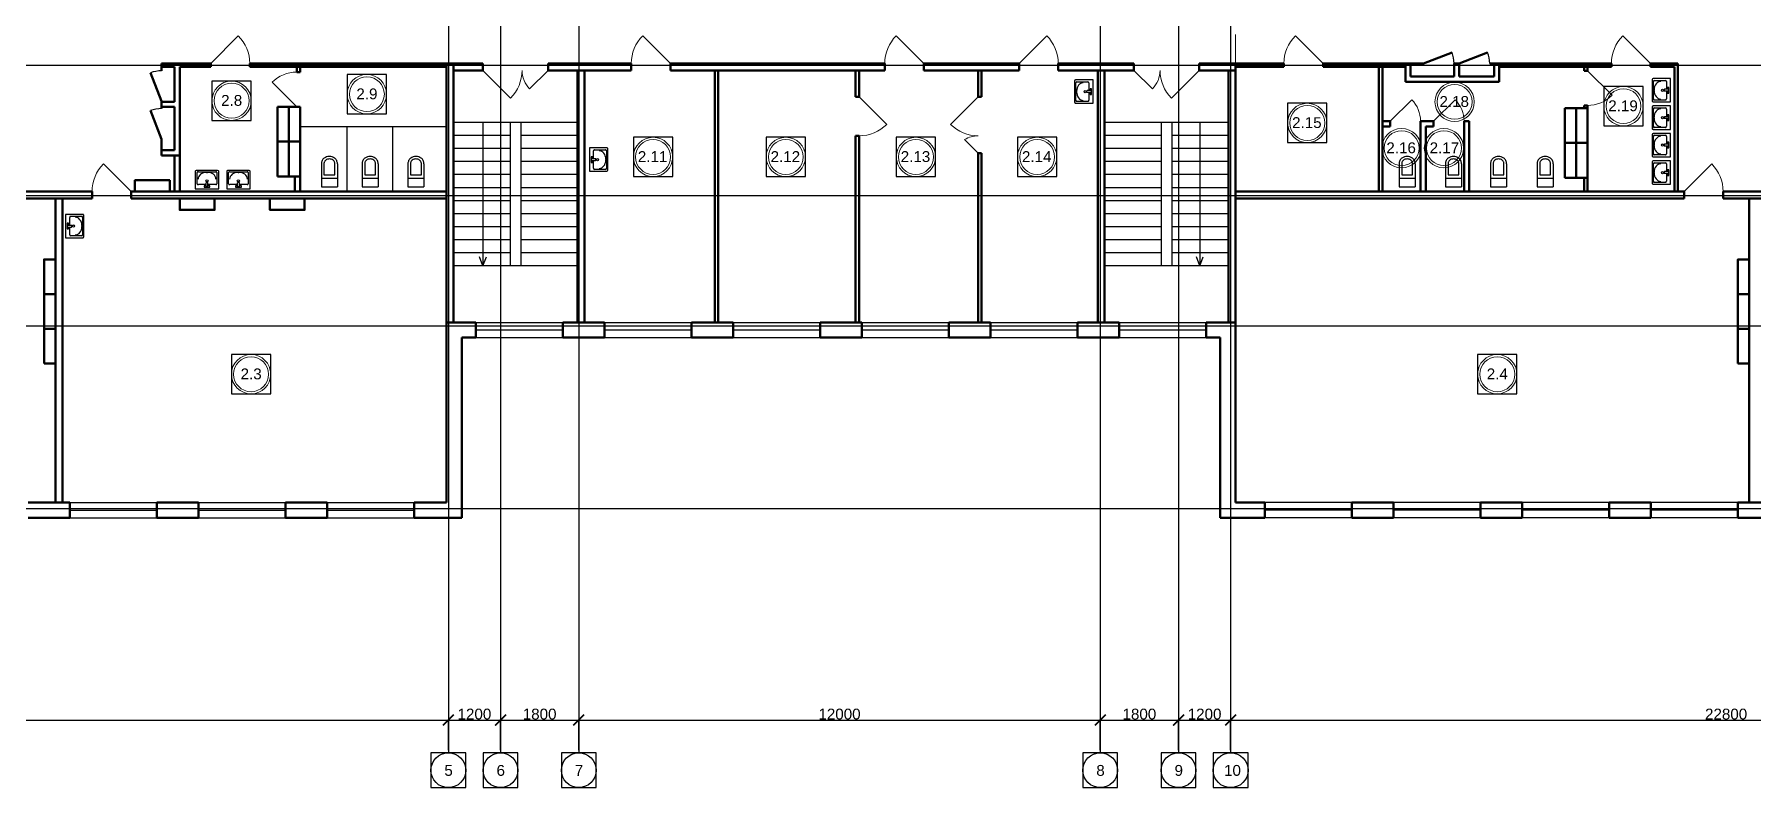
# Model space of a CAD drawing. Header units: metres. Extents: x 0 to 126, y 0 to 58.
# Drawn here: x 36.09 to 75.63, y 9.16 to 26.5 of the extents above; entities that cross this region are included whole.
import ezdxf
from ezdxf.enums import TextEntityAlignment as Align

# ---------------------------------------------------------------- set-up
doc = ezdxf.new("R2010")
doc.units = ezdxf.units.M
doc.linetypes.add('ACAD_ISO04W100', pattern=[30, 24, -3, 0, -3])
for name, color, linetype in [('SANTEH', 7, 'Continuous'), ('YOLO_TABLE', 1, 'Continuous'), ('Окна', 127, 'Continuous'), ('Оси', 30, 'Continuous'), ('Осн надпись', 7, 'Continuous'), ('размеры оси', 163, 'Continuous'), ('Сантехника', 7, 'Continuous')]:
    doc.layers.add(name, color=color, linetype=linetype)
doc.layers.add('Двери', color=250, linetype='Continuous', lineweight=5)
doc.layers.add('Стены', color=7, linetype='Continuous', lineweight=50)
doc.styles.get("Standard").update_dxf_attribs({"font": 'arial.ttf'})
doc.styles.add('Style-Arial', font='arial.ttf')
doc.dimstyles.new('100', dxfattribs={"dimtxt": 0.25, "dimasz": 0.25, "dimexe": 0.0125, "dimexo": 0.0625, "dimgap": 0.0065, "dimtad": 1, "dimlfac": 1000, "dimtxsty": 'Standard', "dimblk": 'ARCHTICK', "dimcen": 0.25, "dimadec": 0, "dimazin": 0, "dimtfac": 1, "dimtmove": 0, "dimatfit": 3, "dimldrblk": 'ARCHTICK', "dimfxl": 1, "dimarcsym": 0})

# ---------------------------------------------------------------- blocks, each defined once
blk = doc.blocks.new('Rac7')
at = {"color": 0}
for p, q in [((-39501, -24232), (-39501, -23830)), ((-39474, -23808), (-38988, -23808)), ((-39457, -23859), (-39457, -24115)), ((-39032, -23838), (-39430, -23838)), ((-39253, -24186), (-39253, -24094)), ((-39221, -23855), (-39241, -23855)), ((-39209, -24186), (-39209, -24094)), ((-39005, -24115), (-39005, -23859)), ((-39005, -23859), (-39005, -23859)), ((-38961, -23830), (-38961, -24232)), ((-38961, -24232), (-39501, -24232)), ((-39430, -24136), (-39253, -24136)), ((-39297, -24164), (-39253, -24164)), ((-39297, -24194), (-39297, -24164)), ((-39165, -24194), (-39297, -24194)), ((-39253, -24186), (-39209, -24186)), ((-39209, -24136), (-39032, -24136)), ((-39209, -24164), (-39165, -24164)), ((-39165, -24164), (-39165, -24194))]:
    blk.add_line(p, q, dxfattribs=at)
at = {"color": 0, "extrusion": (0, 0, -1)}
for centre, major_axis, start_param, end_param in [((-39474, -23830), (-27, 0), 0, 1.570796), ((-39430, -23859), (-27, 0), 0, 1.570796), ((-39430, -24115), (-27, 0), -1.570796, 0), ((-39241, -24007), (-194, 0), 0, 1.570796), ((-39231, -24104), (-25.3, 0), 0.552816, 2.588777), ((-39221, -24007), (-194, 0), 1.570796, 3.141593), ((-39032, -23859), (-27, 0), 1.570796, 3.141593), ((-39032, -24115), (-27, 0), -3.141593, -1.570796), ((-38988, -23830), (-27, 0), 1.570796, 3.141593)]:
    blk.add_ellipse(centre, major_axis=major_axis, ratio=0.785714, start_param=start_param, end_param=end_param, dxfattribs=at)
blk.add_ellipse((-39231, -24048), major_axis=(-27.9, 0), ratio=0.785714, dxfattribs=at)
blk = doc.blocks.new('WC With Cistern_103')
at = {"layer": 'SANTEH', "linetype": 'Continuous'}
for p, q in [((0, 170), (0, 700)), ((370, 700), (0, 700)), ((370, 500), (0, 500)), ((60, 425), (60, 170)), ((310, 425), (60, 425)), ((310, 170), (310, 425)), ((370, 170), (370, 700))]:
    blk.add_line(p, q, dxfattribs=at)
for points in [[(0, 170), (1, 151), (4, 133), (10, 115), (17, 97), (27, 81), (38, 66), (51, 52), (65, 40)], [(60, 170), (61, 158), (63, 146), (66, 135), (71, 124), (77, 114), (84, 104), (92, 96), (101, 88)], [(65, 40), (92, 23), (122, 10), (153, 3), (185, 0), (217, 3), (248, 10), (278, 23), (305, 40)], [(101, 88), (120, 76), (141, 67), (163, 62), (185, 60), (207, 62), (229, 67), (250, 76), (269, 88)], [(269, 88), (278, 96), (286, 104), (293, 114), (299, 124), (304, 135), (307, 146), (309, 158), (310, 170)], [(305, 40), (319, 52), (332, 66), (343, 81), (353, 97), (360, 115), (366, 133), (369, 151), (370, 170)]]:
    blk.add_lwpolyline(points, dxfattribs=at)
blk = doc.blocks.new('_ArchTick')
at = {"color": 0, "linetype": 'ByBlock', "const_width": 0.15}
blk.add_lwpolyline([(-0.5, -0.5), (0.5, 0.5)], dxfattribs=at)
blk = doc.blocks.new('*D29')
at = {"layer": 'Defpoints', "color": 0, "transparency": 16777216}
for p in [(45.617, 10.715), (22.817, 9.958), (45.617, 9.958)]:
    blk.add_point(p, dxfattribs=at)
at = {"layer": 'размеры оси', "color": 0, "lineweight": -2, "transparency": 16777216}
for p, q in [((22.817, 10.021), (22.817, 10.728)), ((22.817, 10.715), (45.617, 10.715)), ((45.617, 10.021), (45.617, 10.728))]:
    blk.add_line(p, q, dxfattribs=at)
at = {"layer": 'размеры оси', "color": 0, "lineweight": -2, "transparency": 16777216, "xscale": 0.25, "yscale": 0.25, "zscale": 0.25, "rotation": 180}
blk.add_blockref('_ArchTick', (22.817, 10.715), dxfattribs=at)
at = {"layer": 'размеры оси', "color": 0, "lineweight": -2, "transparency": 16777216, "xscale": 0.25, "yscale": 0.25, "zscale": 0.25}
blk.add_blockref('_ArchTick', (45.617, 10.715), dxfattribs=at)
at = {"layer": 'размеры оси', "color": 0, "transparency": 16777216, "insert": (34.217, 10.85), "char_height": 0.25, "attachment_point": 5}
blk.add_mtext('22800', dxfattribs=at)
blk = doc.blocks.new('*D30')
at = {"layer": 'Defpoints', "color": 0, "transparency": 16777216}
for p in [(46.817, 10.715), (45.617, 9.958), (46.817, 9.958)]:
    blk.add_point(p, dxfattribs=at)
at = {"layer": 'размеры оси', "color": 0, "lineweight": -2, "transparency": 16777216}
for p, q in [((45.617, 10.021), (45.617, 10.728)), ((45.617, 10.715), (46.817, 10.715)), ((46.817, 10.021), (46.817, 10.728))]:
    blk.add_line(p, q, dxfattribs=at)
at = {"layer": 'размеры оси', "color": 0, "lineweight": -2, "transparency": 16777216, "xscale": 0.25, "yscale": 0.25, "zscale": 0.25, "rotation": 180}
blk.add_blockref('_ArchTick', (45.617, 10.715), dxfattribs=at)
at = {"layer": 'размеры оси', "color": 0, "lineweight": -2, "transparency": 16777216, "xscale": 0.25, "yscale": 0.25, "zscale": 0.25}
blk.add_blockref('_ArchTick', (46.817, 10.715), dxfattribs=at)
at = {"layer": 'размеры оси', "color": 0, "transparency": 16777216, "insert": (46.217, 10.85), "char_height": 0.25, "attachment_point": 5}
blk.add_mtext('1200', dxfattribs=at)
blk = doc.blocks.new('*D31')
at = {"layer": 'Defpoints', "color": 0, "transparency": 16777216}
for p in [(48.617, 10.715), (46.817, 9.958), (48.617, 9.958)]:
    blk.add_point(p, dxfattribs=at)
at = {"layer": 'размеры оси', "color": 0, "lineweight": -2, "transparency": 16777216}
for p, q in [((46.817, 10.021), (46.817, 10.728)), ((46.817, 10.715), (48.617, 10.715)), ((48.617, 10.021), (48.617, 10.728))]:
    blk.add_line(p, q, dxfattribs=at)
at = {"layer": 'размеры оси', "color": 0, "lineweight": -2, "transparency": 16777216, "xscale": 0.25, "yscale": 0.25, "zscale": 0.25, "rotation": 180}
blk.add_blockref('_ArchTick', (46.817, 10.715), dxfattribs=at)
at = {"layer": 'размеры оси', "color": 0, "lineweight": -2, "transparency": 16777216, "xscale": 0.25, "yscale": 0.25, "zscale": 0.25}
blk.add_blockref('_ArchTick', (48.617, 10.715), dxfattribs=at)
at = {"layer": 'размеры оси', "color": 0, "transparency": 16777216, "insert": (47.717, 10.85), "char_height": 0.25, "attachment_point": 5}
blk.add_mtext('1800', dxfattribs=at)
blk = doc.blocks.new('*D32')
at = {"layer": 'Defpoints', "color": 0, "transparency": 16777216}
for p in [(60.617, 10.715), (48.617, 9.958), (60.617, 9.958)]:
    blk.add_point(p, dxfattribs=at)
at = {"layer": 'размеры оси', "color": 0, "lineweight": -2, "transparency": 16777216}
for p, q in [((48.617, 10.021), (48.617, 10.728)), ((48.617, 10.715), (60.617, 10.715)), ((60.617, 10.021), (60.617, 10.728))]:
    blk.add_line(p, q, dxfattribs=at)
at = {"layer": 'размеры оси', "color": 0, "lineweight": -2, "transparency": 16777216, "xscale": 0.25, "yscale": 0.25, "zscale": 0.25, "rotation": 180}
blk.add_blockref('_ArchTick', (48.617, 10.715), dxfattribs=at)
at = {"layer": 'размеры оси', "color": 0, "lineweight": -2, "transparency": 16777216, "xscale": 0.25, "yscale": 0.25, "zscale": 0.25}
blk.add_blockref('_ArchTick', (60.617, 10.715), dxfattribs=at)
at = {"layer": 'размеры оси', "color": 0, "transparency": 16777216, "insert": (54.617, 10.85), "char_height": 0.25, "attachment_point": 5}
blk.add_mtext('12000', dxfattribs=at)
blk = doc.blocks.new('*D33')
at = {"layer": 'Defpoints', "color": 0, "transparency": 16777216}
for p in [(62.417, 10.715), (60.617, 9.958), (62.417, 9.958)]:
    blk.add_point(p, dxfattribs=at)
at = {"layer": 'размеры оси', "color": 0, "lineweight": -2, "transparency": 16777216}
for p, q in [((60.617, 10.021), (60.617, 10.728)), ((60.617, 10.715), (62.417, 10.715)), ((62.417, 10.021), (62.417, 10.728))]:
    blk.add_line(p, q, dxfattribs=at)
at = {"layer": 'размеры оси', "color": 0, "lineweight": -2, "transparency": 16777216, "xscale": 0.25, "yscale": 0.25, "zscale": 0.25, "rotation": 180}
blk.add_blockref('_ArchTick', (60.617, 10.715), dxfattribs=at)
at = {"layer": 'размеры оси', "color": 0, "lineweight": -2, "transparency": 16777216, "xscale": 0.25, "yscale": 0.25, "zscale": 0.25}
blk.add_blockref('_ArchTick', (62.417, 10.715), dxfattribs=at)
at = {"layer": 'размеры оси', "color": 0, "transparency": 16777216, "insert": (61.517, 10.85), "char_height": 0.25, "attachment_point": 5}
blk.add_mtext('1800', dxfattribs=at)
blk = doc.blocks.new('*D34')
at = {"layer": 'Defpoints', "color": 0, "transparency": 16777216}
for p in [(63.617, 10.715), (62.417, 9.958), (63.617, 9.958)]:
    blk.add_point(p, dxfattribs=at)
at = {"layer": 'размеры оси', "color": 0, "lineweight": -2, "transparency": 16777216}
for p, q in [((62.417, 10.021), (62.417, 10.728)), ((62.417, 10.715), (63.617, 10.715)), ((63.617, 10.021), (63.617, 10.728))]:
    blk.add_line(p, q, dxfattribs=at)
at = {"layer": 'размеры оси', "color": 0, "lineweight": -2, "transparency": 16777216, "xscale": 0.25, "yscale": 0.25, "zscale": 0.25, "rotation": 180}
blk.add_blockref('_ArchTick', (62.417, 10.715), dxfattribs=at)
at = {"layer": 'размеры оси', "color": 0, "lineweight": -2, "transparency": 16777216, "xscale": 0.25, "yscale": 0.25, "zscale": 0.25}
blk.add_blockref('_ArchTick', (63.617, 10.715), dxfattribs=at)
at = {"layer": 'размеры оси', "color": 0, "transparency": 16777216, "insert": (63.017, 10.85), "char_height": 0.25, "attachment_point": 5}
blk.add_mtext('1200', dxfattribs=at)
blk = doc.blocks.new('*D35')
at = {"layer": 'Defpoints', "color": 0, "transparency": 16777216}
for p in [(86.417, 10.715), (63.617, 9.958), (86.417, 9.958)]:
    blk.add_point(p, dxfattribs=at)
at = {"layer": 'размеры оси', "color": 0, "lineweight": -2, "transparency": 16777216}
for p, q in [((63.617, 10.021), (63.617, 10.728)), ((63.617, 10.715), (86.417, 10.715)), ((86.417, 10.021), (86.417, 10.728))]:
    blk.add_line(p, q, dxfattribs=at)
at = {"layer": 'размеры оси', "color": 0, "lineweight": -2, "transparency": 16777216, "xscale": 0.25, "yscale": 0.25, "zscale": 0.25, "rotation": 180}
blk.add_blockref('_ArchTick', (63.617, 10.715), dxfattribs=at)
at = {"layer": 'размеры оси', "color": 0, "lineweight": -2, "transparency": 16777216, "xscale": 0.25, "yscale": 0.25, "zscale": 0.25}
blk.add_blockref('_ArchTick', (86.417, 10.715), dxfattribs=at)
at = {"layer": 'размеры оси', "color": 0, "transparency": 16777216, "insert": (75.017, 10.85), "char_height": 0.25, "attachment_point": 5}
blk.add_mtext('22800', dxfattribs=at)

msp = doc.modelspace()

# ---------------------------------------------------------------- linework, layer by layer
for p, q in [((68.757289, 25.829552), (68.877289, 25.829552)), ((48.587289, 24.469552), (45.737289, 24.469552)), ((47.037289, 24.169552), (45.737289, 24.169552)), ((46.413778, 24.469552), (46.413778, 21.169552)), ((47.037289, 24.469552), (47.037289, 21.169552)), ((47.287289, 24.469552), (47.287289, 21.169552)), ((48.587289, 24.169552), (47.287289, 24.169552)), ((63.567289, 24.469552), (60.717289, 24.469552)), ((62.017289, 24.169552), (60.717289, 24.169552)), ((62.017289, 24.469552), (62.017289, 21.169552)), ((62.267289, 24.469552), (62.267289, 21.169552)), ((63.567289, 24.169552), (62.267289, 24.169552)), ((62.907278, 24.469552), (62.907278, 21.169552)), ((47.037289, 23.869552), (45.737289, 23.869552)), ((48.587289, 23.869552), (47.287289, 23.869552)), ((62.017289, 23.869552), (60.717289, 23.869552)), ((63.567289, 23.869552), (62.267289, 23.869552)), ((47.037289, 23.569552), (45.737289, 23.569552)), ((48.587289, 23.569552), (47.287289, 23.569552)), ((62.017289, 23.569552), (60.717289, 23.569552)), ((63.567289, 23.569552), (62.267289, 23.569552)), ((47.037289, 23.269552), (45.737289, 23.269552)), ((47.037289, 22.969552), (45.737289, 22.969552)), ((48.587289, 23.269552), (47.287289, 23.269552)), ((48.587289, 22.969552), (47.287289, 22.969552)), ((62.017289, 23.269552), (60.717289, 23.269552)), ((62.017289, 22.969552), (60.717289, 22.969552)), ((63.567289, 23.269552), (62.267289, 23.269552)), ((63.567289, 22.969552), (62.267289, 22.969552)), ((47.037289, 22.669552), (45.737289, 22.669552)), ((48.587289, 22.669552), (47.287289, 22.669552)), ((62.017289, 22.669552), (60.717289, 22.669552)), ((63.567289, 22.669552), (62.267289, 22.669552)), ((47.037289, 22.369552), (45.737289, 22.369552)), ((48.587289, 22.369552), (47.287289, 22.369552)), ((62.017289, 22.369552), (60.717289, 22.369552)), ((63.567289, 22.369552), (62.267289, 22.369552)), ((47.037289, 22.069552), (45.737289, 22.069552)), ((47.037289, 21.769552), (45.737289, 21.769552)), ((48.587289, 22.069552), (47.287289, 22.069552)), ((48.587289, 21.769552), (47.287289, 21.769552)), ((62.017289, 22.069552), (60.717289, 22.069552)), ((62.017289, 21.769552), (60.717289, 21.769552)), ((63.567289, 22.069552), (62.267289, 22.069552)), ((63.567289, 21.769552), (62.267289, 21.769552)), ((47.037289, 21.469552), (45.737289, 21.469552)), ((46.413778, 21.169552), (46.336253, 21.377396)), ((46.413778, 21.169552), (46.491303, 21.377396)), ((48.587289, 21.469552), (47.287289, 21.469552)), ((62.017289, 21.469552), (60.717289, 21.469552)), ((63.567289, 21.469552), (62.267289, 21.469552)), ((62.907278, 21.169552), (62.829753, 21.377396)), ((62.907278, 21.169552), (62.984803, 21.377396)), ((48.587289, 21.169552), (45.737289, 21.169552)), ((63.567289, 21.169552), (60.717289, 21.169552))]:
    msp.add_line(p, q)
at = {"color": 7, "linetype": 'Continuous', "lineweight": 13}
for centre, radius in [((40.630483, 24.971108), 0.452013), ((40.630483, 24.971108), 0.402013), ((43.742449, 25.121694), 0.452013), ((43.742449, 25.121694), 0.402013), ((68.770846, 24.945911), 0.452013), ((68.770846, 24.945911), 0.402013), ((65.380746, 24.460278), 0.452013), ((72.655487, 24.847009), 0.452013), ((72.655487, 24.847009), 0.402013), ((65.380746, 24.460278), 0.402013), ((50.327245, 23.677788), 0.452013), ((53.38237, 23.677788), 0.452013), ((56.376091, 23.677788), 0.452013), ((59.165611, 23.677788), 0.452013), ((67.549958, 23.880181), 0.452013), ((67.549958, 23.880181), 0.402013), ((68.524583, 23.880181), 0.452013), ((68.524583, 23.880181), 0.402013), ((50.327245, 23.677788), 0.402013), ((53.38237, 23.677788), 0.402013), ((56.376091, 23.677788), 0.402013), ((59.165611, 23.677788), 0.402013), ((41.078282, 18.675182), 0.452013), ((41.078282, 18.675182), 0.402013), ((69.751337, 18.675182), 0.452013), ((69.751337, 18.675182), 0.402013)]:
    msp.add_circle(centre, radius, dxfattribs=at)
at = {"layer": 'SANTEH'}
for p, q in [((42.207289, 24.379552), (45.577289, 24.379552)), ((43.281843, 24.379552), (43.281843, 22.879552)), ((44.3294, 24.379552), (44.3294, 22.879552))]:
    msp.add_line(p, q, dxfattribs=at)
for centre, start, end in [((68.057289, 25.829552), 0, 21.0579295), ((68.877289, 25.829552), 0, 21.0579295), ((39.017289, 24.959552), 90, 111.0579294), ((39.017289, 24.089552), 90, 111.0579294)]:
    msp.add_arc(centre, 0.7, start, end, dxfattribs=at)
at = {"layer": 'YOLO_TABLE'}
for points in [[(40.17847, 24.519095), (41.082496, 24.519095), (41.082496, 25.423122), (40.17847, 25.423122)], [(43.290436, 24.66968), (44.194462, 24.66968), (44.194462, 25.573707), (43.290436, 25.573707)], [(64.928732, 24.008264), (65.832759, 24.008264), (65.832759, 24.912291), (64.928732, 24.912291)], [(72.203474, 24.394996), (73.1075, 24.394996), (73.1075, 25.299022), (72.203474, 25.299022)], [(49.875231, 23.225775), (50.779258, 23.225775), (50.779258, 24.129802), (49.875231, 24.129802)], [(52.930356, 23.225775), (53.834383, 23.225775), (53.834383, 24.129802), (52.930356, 24.129802)], [(55.924078, 23.225775), (56.828105, 23.225775), (56.828105, 24.129802), (55.924078, 24.129802)], [(58.713598, 23.225775), (59.617625, 23.225775), (59.617625, 24.129802), (58.713598, 24.129802)], [(40.626269, 18.223168), (41.530296, 18.223168), (41.530296, 19.127195), (40.626269, 19.127195)], [(69.299323, 18.223168), (70.20335, 18.223168), (70.20335, 19.127195), (69.299323, 19.127195)], [(45.217289, 9.158175), (46.017289, 9.158175), (46.017289, 9.958175), (45.217289, 9.958175)], [(46.417289, 9.158175), (47.217289, 9.158175), (47.217289, 9.958175), (46.417289, 9.958175)], [(48.217289, 9.158175), (49.017289, 9.158175), (49.017289, 9.958175), (48.217289, 9.958175)], [(60.217289, 9.158175), (61.017289, 9.158175), (61.017289, 9.958175), (60.217289, 9.958175)], [(62.017289, 9.158175), (62.817289, 9.158175), (62.817289, 9.958175), (62.017289, 9.958175)], [(63.217289, 9.158175), (64.017289, 9.158175), (64.017289, 9.958175), (63.217289, 9.958175)]]:
    msp.add_lwpolyline(points, close=True, dxfattribs=at)
at = {"layer": 'Двери'}
for p, q in [((45.617289, 25.829552), (45.617289, 26.499552)), ((63.727289, 25.829552), (63.727289, 26.499552)), ((40.148449, 25.829552), (40.784845, 26.465948)), ((50.726064, 25.830881), (50.089664, 26.46728)), ((56.558949, 25.830881), (55.92255, 26.46728)), ((58.749705, 25.830881), (59.386104, 26.46728)), ((65.742289, 25.829552), (65.105893, 26.465948)), ((73.277289, 25.829552), (72.640893, 26.465948)), ((42.127289, 24.829552), (41.561603, 25.395237)), ((46.412289, 25.669552), (47.048685, 25.033156)), ((47.912289, 25.669552), (47.488025, 25.245288)), ((61.392289, 25.669552), (61.816553, 25.245288)), ((62.892289, 25.669552), (62.255893, 25.033156)), ((71.826089, 25.663251), (72.391775, 25.097566)), ((55.067289, 25.064033), (55.703685, 24.427637)), ((57.807289, 25.064033), (57.170893, 24.427637)), ((67.287289, 24.499552), (67.782264, 24.994526)), ((68.287289, 24.499552), (68.782264, 24.994526)), ((57.807289, 23.764033), (57.494978, 24.076344)), ((38.318867, 22.879552), (37.682471, 23.515948)), ((74.048448, 22.879552), (74.684848, 23.515951))]:
    msp.add_line(p, q, dxfattribs=at)
for centre, radius, start, end in [((40.148449, 25.829552), 0.9, 0, 45), ((50.726064, 25.830881), 0.900004, 135, 180), ((56.558949, 25.830881), 0.900004, 135, 180), ((58.749705, 25.830881), 0.900004, 0, 45), ((65.742289, 25.829552), 0.9, 135, 180), ((73.277289, 25.829552), 0.9, 135, 180), ((42.127289, 24.829552), 0.8, 90, 135), ((46.412289, 25.669552), 0.9, 315, 0), ((47.912289, 25.669552), 0.6, 180, 225), ((61.392289, 25.669552), 0.6, 315, 0), ((62.892289, 25.669552), 0.9, 180, 225), ((67.287289, 24.499552), 0.7, 0, 45), ((68.287289, 24.499552), 0.7, 0, 45), ((71.826089, 25.663251), 0.8, 270, 315), ((55.067289, 25.064033), 0.9, 270, 315), ((57.807289, 25.064033), 0.9, 225, 270), ((57.807289, 23.564033), 0.6, 90, 121.3669782), ((38.318867, 22.879552), 0.9, 135, 180), ((74.048448, 22.879552), 0.900004, 0, 45)]:
    msp.add_arc(centre, radius, start, end, dxfattribs=at)
at = {"layer": 'Окна'}
for p, q in [((46.252289, 19.869552), (48.252289, 19.869552)), ((49.212289, 19.869552), (51.212289, 19.869552)), ((52.172289, 19.869552), (54.172289, 19.869552)), ((55.132289, 19.869552), (57.132289, 19.869552)), ((58.092289, 19.869552), (60.092289, 19.869552)), ((61.052289, 19.869552), (63.052289, 19.869552)), ((46.252289, 19.694552), (48.252289, 19.694552)), ((46.252289, 19.519552), (48.252289, 19.519552)), ((49.212289, 19.694552), (51.212289, 19.694552)), ((49.212289, 19.519552), (51.212289, 19.519552)), ((52.172289, 19.694552), (54.172289, 19.694552)), ((52.172289, 19.519552), (54.172289, 19.519552)), ((55.132289, 19.694552), (57.132289, 19.694552)), ((55.132289, 19.519552), (57.132289, 19.519552)), ((58.092289, 19.694552), (60.092289, 19.694552)), ((58.092289, 19.519552), (60.092289, 19.519552)), ((61.052289, 19.694552), (63.052289, 19.694552)), ((61.052289, 19.519552), (63.052289, 19.519552)), ((36.907289, 15.719552), (38.907289, 15.719552)), ((36.907289, 15.544552), (38.907289, 15.544552)), ((39.867289, 15.719552), (41.867289, 15.719552)), ((39.867289, 15.544552), (41.867289, 15.544552)), ((42.827289, 15.719552), (44.827289, 15.719552)), ((42.827289, 15.544552), (44.827289, 15.544552)), ((66.407289, 15.719552), (64.407289, 15.719552)), ((66.407289, 15.544552), (64.407289, 15.544552)), ((69.367289, 15.719552), (67.367289, 15.719552)), ((69.367289, 15.544552), (67.367289, 15.544552)), ((72.327289, 15.719552), (70.327289, 15.719552)), ((72.327289, 15.544552), (70.327289, 15.544552)), ((75.287289, 15.719552), (73.287289, 15.719552)), ((75.287289, 15.544552), (73.287289, 15.544552)), ((36.907289, 15.369552), (38.907289, 15.369552)), ((39.867289, 15.369552), (41.867289, 15.369552)), ((42.827289, 15.369552), (44.827289, 15.369552)), ((66.407289, 15.369552), (64.407289, 15.369552)), ((69.367289, 15.369552), (67.367289, 15.369552)), ((72.327289, 15.369552), (70.327289, 15.369552)), ((75.287289, 15.369552), (73.287289, 15.369552))]:
    msp.add_line(p, q, dxfattribs=at)
at = {"layer": 'Оси', "linetype": 'ACAD_ISO04W100', "ltscale": 40}
for p, q in [((45.617289, 53.979552), (45.617289, 9.958175)), ((63.617289, 53.979552), (63.617289, 9.958175)), ((46.817289, 49.779552), (46.817289, 9.958175)), ((48.617289, 49.779552), (48.617289, 9.958175)), ((60.617289, 49.779552), (60.617289, 9.958175)), ((62.417289, 49.779552), (62.417289, 9.958175)), ((91.003188, 25.779552), (6.267592, 25.779552)), ((91.003188, 22.779552), (6.267592, 22.779552)), ((91.003188, 19.779552), (6.267592, 19.779552)), ((91.003188, 15.579552), (6.267592, 15.579552))]:
    msp.add_line(p, q, dxfattribs=at)
at = {"layer": 'Осн надпись', "ltscale": 40}
for centre in [(45.617289, 9.558175), (46.817289, 9.558175), (48.617289, 9.558175), (60.617289, 9.558175), (62.417289, 9.558175), (63.617289, 9.558175)]:
    msp.add_circle(centre, 0.4, dxfattribs=at)
at = {"layer": 'Стены'}
for p, q in [((39.017289, 25.829552), (39.017289, 25.749552)), ((39.017289, 25.829552), (40.148449, 25.829552)), ((39.017289, 25.659552), (39.017289, 25.829552)), ((39.017289, 25.749552), (39.317289, 25.749552)), ((39.317289, 25.749552), (39.317289, 24.949552)), ((39.437289, 25.749552), (39.437289, 22.879552)), ((39.437289, 25.749552), (40.148449, 25.749552)), ((40.148449, 25.749552), (40.148449, 25.829552)), ((41.048449, 25.829552), (45.447289, 25.829552)), ((41.048449, 25.749552), (41.048449, 25.829552)), ((41.048449, 25.749552), (45.577289, 25.749552)), ((42.127289, 25.629552), (42.127289, 25.749552)), ((42.207289, 25.629552), (42.207289, 25.749552)), ((45.447289, 25.829552), (45.927289, 25.829552)), ((45.577289, 25.829552), (45.577289, 15.719552)), ((45.577289, 25.829552), (45.737289, 25.829552)), ((45.737289, 25.829552), (45.737289, 19.869552)), ((45.927289, 25.829552), (46.412289, 25.829552)), ((46.412289, 25.669552), (46.412289, 25.829552)), ((47.912289, 25.829552), (49.826064, 25.829552)), ((47.912289, 25.669552), (47.912289, 25.829552)), ((49.826064, 25.669552), (49.826064, 25.829552)), ((50.726064, 25.829552), (55.658949, 25.829552)), ((50.726064, 25.669552), (50.726064, 25.829552)), ((55.658949, 25.669552), (55.658949, 25.829552)), ((56.558949, 25.829552), (58.749705, 25.829552)), ((56.558949, 25.669552), (56.558949, 25.829552)), ((58.749705, 25.669552), (58.749705, 25.829552)), ((59.649705, 25.829552), (61.392289, 25.829552)), ((59.649705, 25.669552), (59.649705, 25.829552)), ((61.392289, 25.669552), (61.392289, 25.829552)), ((62.892289, 25.829552), (63.727289, 25.829552)), ((62.892289, 25.669552), (62.892289, 25.829552)), ((63.727289, 25.829552), (63.727289, 15.719552)), ((63.727289, 25.829552), (64.842289, 25.829552)), ((63.727289, 25.829552), (63.727289, 19.869552)), ((63.727289, 25.749552), (64.842289, 25.749552)), ((64.842289, 25.829552), (64.842289, 25.749552)), ((65.742289, 25.829552), (67.757289, 25.829552)), ((65.742289, 25.829552), (65.742289, 25.749552)), ((65.742289, 25.749552), (67.637289, 25.749552)), ((67.027289, 25.749552), (67.027289, 22.879552)), ((67.107289, 25.749552), (67.107289, 22.879552)), ((67.637289, 25.829552), (67.637289, 25.409552)), ((67.757289, 25.829552), (67.757289, 25.529552)), ((67.757289, 25.829552), (68.057289, 25.829552)), ((68.057289, 25.829552), (68.710541, 26.08107)), ((68.757289, 25.829552), (68.877289, 25.829552)), ((68.757289, 25.829552), (68.757289, 25.529552)), ((68.877289, 25.829552), (69.530541, 26.08107)), ((68.877289, 25.829552), (68.877289, 25.529552)), ((69.577289, 25.829552), (69.677289, 25.829552)), ((69.677289, 25.829552), (72.377289, 25.829552)), ((69.677289, 25.829552), (69.677289, 25.529552)), ((69.797289, 25.829552), (69.797289, 25.409552)), ((69.797289, 25.749552), (72.377289, 25.749552)), ((71.747289, 25.749552), (71.747289, 25.663251)), ((71.827289, 25.749552), (71.827289, 25.663251)), ((72.377289, 25.829552), (72.377289, 25.749552)), ((73.277289, 25.829552), (73.907289, 25.829552)), ((73.277289, 25.829552), (73.277289, 25.749552)), ((73.277289, 25.749552), (73.827289, 25.749552)), ((73.827289, 25.749552), (73.827289, 22.879552)), ((73.907289, 25.829552), (73.907289, 22.879552)), ((39.017289, 24.959552), (38.765771, 25.612804)), ((42.127289, 25.629552), (42.207289, 25.629552)), ((45.737289, 25.669552), (46.412289, 25.669552)), ((47.912289, 25.669552), (49.826064, 25.669552)), ((48.587289, 25.669552), (48.587289, 19.869552)), ((48.747289, 25.669552), (48.747289, 19.869552)), ((50.726064, 25.669552), (55.658949, 25.669552)), ((51.747289, 25.669552), (51.747289, 19.869552)), ((51.827289, 25.669552), (51.827289, 19.869552)), ((54.987289, 25.669552), (54.987289, 25.064033)), ((55.067289, 25.669552), (55.067289, 25.064033)), ((56.558949, 25.669552), (58.749705, 25.669552)), ((57.807289, 25.669552), (57.807289, 25.064033)), ((57.887289, 25.669552), (57.887289, 25.064033)), ((59.649705, 25.669552), (61.392289, 25.669552)), ((60.557289, 25.669552), (60.557289, 19.869552)), ((60.717289, 25.669552), (60.717289, 19.869552)), ((62.892289, 25.669552), (63.727289, 25.669552)), ((63.567289, 25.669552), (63.567289, 19.869552)), ((67.637289, 25.409552), (69.797289, 25.409552)), ((67.757289, 25.529552), (68.757289, 25.529552)), ((68.877289, 25.529552), (69.677289, 25.529552)), ((71.747289, 25.663251), (71.827289, 25.663251)), ((39.017289, 24.789552), (39.017289, 24.959552)), ((39.017289, 24.949552), (39.017289, 24.829552)), ((39.017289, 24.949552), (39.317289, 24.949552)), ((55.067289, 25.064033), (54.987289, 25.064033)), ((57.887289, 25.064033), (57.807289, 25.064033)), ((57.887289, 25.064033), (57.807289, 25.064033)), ((39.017289, 24.089552), (38.765771, 24.742804)), ((39.017289, 24.829552), (39.317289, 24.829552)), ((39.317289, 24.829552), (39.317289, 23.829552)), ((41.687289, 24.829552), (41.687289, 23.229552)), ((41.687289, 24.829552), (42.207289, 24.829552)), ((41.947289, 23.229552), (41.947289, 24.829552)), ((42.207289, 24.829552), (42.207289, 22.879552)), ((71.307289, 24.799552), (71.307289, 23.199552)), ((71.307289, 24.799552), (71.827289, 24.799552)), ((71.567289, 23.199552), (71.567289, 24.799552)), ((71.747289, 24.863251), (71.747289, 24.799552)), ((71.747289, 24.863251), (71.827289, 24.863251)), ((71.827289, 24.863251), (71.827289, 22.879552)), ((54.987289, 24.164033), (54.987289, 19.869552)), ((55.067289, 24.164033), (54.987289, 24.164033)), ((55.067289, 24.164033), (55.067289, 19.869552)), ((67.107289, 24.499552), (67.287289, 24.499552)), ((67.107289, 24.379552), (67.287289, 24.379552)), ((67.287289, 24.499552), (67.287289, 24.379552)), ((67.987289, 24.499552), (68.287289, 24.499552)), ((67.987289, 24.499552), (67.987289, 22.879552)), ((68.107289, 24.379552), (68.287289, 24.379552)), ((68.107289, 24.379552), (68.107289, 22.879552)), ((68.287289, 24.499552), (68.287289, 24.379552)), ((68.987289, 24.499552), (68.987289, 22.879552)), ((68.987289, 24.499552), (69.107289, 24.499552)), ((69.107289, 24.499552), (69.107289, 22.879552)), ((39.017289, 23.709552), (39.017289, 24.089552)), ((39.017289, 23.829552), (39.017289, 23.709552)), ((39.017289, 23.829552), (39.317289, 23.829552)), ((41.687289, 24.029552), (42.207289, 24.029552)), ((57.807289, 23.764033), (57.807289, 19.869552)), ((57.887289, 23.764033), (57.807289, 23.764033)), ((57.887289, 23.764033), (57.887289, 19.869552)), ((71.307289, 23.999552), (71.827289, 23.999552)), ((39.017289, 23.709552), (39.437289, 23.709552)), ((39.317289, 23.709552), (39.317289, 22.879552)), ((41.687289, 23.229552), (42.207289, 23.229552)), ((42.087289, 23.229552), (42.087289, 22.879552)), ((71.307289, 23.199552), (71.827289, 23.199552)), ((71.747289, 23.199552), (71.747289, 22.879552)), ((29.490229, 22.879552), (37.418867, 22.879552)), ((29.490229, 22.719552), (37.418867, 22.719552)), ((36.577289, 22.719552), (36.577289, 15.719552)), ((36.737289, 22.719552), (36.737289, 15.719552)), ((37.418867, 22.719552), (37.418867, 22.879552)), ((38.318867, 22.879552), (45.577289, 22.879552)), ((38.318867, 22.719552), (38.318867, 22.879552)), ((38.318867, 22.719552), (45.577289, 22.719552)), ((63.727289, 22.879552), (74.048448, 22.879552)), ((63.727289, 22.719552), (74.048448, 22.719552)), ((74.048448, 22.879552), (74.048448, 22.719552)), ((74.948448, 22.879552), (74.948448, 22.719552)), ((74.948448, 22.719552), (76.748448, 22.719552)), ((74.948453, 22.879552), (76.748448, 22.879552)), ((75.547289, 22.719552), (75.547289, 15.719552)), ((46.252289, 19.869552), (45.577289, 19.869552)), ((46.252289, 19.519552), (46.252289, 19.869552)), ((49.212289, 19.869552), (48.252289, 19.869552)), ((48.252289, 19.519552), (48.252289, 19.869552)), ((49.212289, 19.519552), (49.212289, 19.869552)), ((52.172289, 19.869552), (51.212289, 19.869552)), ((51.212289, 19.519552), (51.212289, 19.869552)), ((52.172289, 19.519552), (52.172289, 19.869552)), ((55.132289, 19.869552), (54.172289, 19.869552)), ((54.172289, 19.519552), (54.172289, 19.869552)), ((55.132289, 19.519552), (55.132289, 19.869552)), ((58.092289, 19.869552), (57.132289, 19.869552)), ((57.132289, 19.519552), (57.132289, 19.869552)), ((58.092289, 19.519552), (58.092289, 19.869552)), ((61.052289, 19.869552), (60.092289, 19.869552)), ((60.092289, 19.519552), (60.092289, 19.869552)), ((61.052289, 19.519552), (61.052289, 19.869552)), ((63.727289, 19.869552), (63.052289, 19.869552)), ((63.052289, 19.519552), (63.052289, 19.869552)), ((45.927289, 19.519552), (45.927289, 15.369552)), ((46.252289, 19.519552), (45.927289, 19.519552)), ((49.212289, 19.519552), (48.252289, 19.519552)), ((52.172289, 19.519552), (51.212289, 19.519552)), ((55.132289, 19.519552), (54.172289, 19.519552)), ((58.092289, 19.519552), (57.132289, 19.519552)), ((61.052289, 19.519552), (60.092289, 19.519552)), ((63.377289, 19.519552), (63.052289, 19.519552)), ((63.377289, 19.519552), (63.377289, 15.369552)), ((35.947289, 15.719552), (36.907289, 15.719552)), ((36.907289, 15.719552), (36.907289, 15.369552)), ((38.907289, 15.719552), (39.867289, 15.719552)), ((38.907289, 15.719552), (38.907289, 15.369552)), ((39.867289, 15.719552), (39.867289, 15.369552)), ((41.867289, 15.719552), (42.827289, 15.719552)), ((41.867289, 15.719552), (41.867289, 15.369552)), ((42.827289, 15.719552), (42.827289, 15.369552)), ((44.827289, 15.719552), (45.577289, 15.719552)), ((44.827289, 15.719552), (44.827289, 15.369552)), ((64.407289, 15.719552), (63.727289, 15.719552)), ((64.407289, 15.719552), (64.407289, 15.369552)), ((67.367289, 15.719552), (66.407289, 15.719552)), ((66.407289, 15.719552), (66.407289, 15.369552)), ((67.367289, 15.719552), (67.367289, 15.369552)), ((70.327289, 15.719552), (69.367289, 15.719552)), ((69.367289, 15.719552), (69.367289, 15.369552)), ((70.327289, 15.719552), (70.327289, 15.369552)), ((73.287289, 15.719552), (72.327289, 15.719552)), ((72.327289, 15.719552), (72.327289, 15.369552)), ((73.287289, 15.719552), (73.287289, 15.369552)), ((76.247289, 15.719552), (75.287289, 15.719552)), ((75.287289, 15.719552), (75.287289, 15.369552)), ((35.947289, 15.369552), (36.907289, 15.369552)), ((38.907289, 15.369552), (39.867289, 15.369552)), ((41.867289, 15.369552), (42.827289, 15.369552)), ((44.827289, 15.369552), (45.927289, 15.369552)), ((64.407289, 15.369552), (63.377289, 15.369552)), ((67.367289, 15.369552), (66.407289, 15.369552)), ((70.327289, 15.369552), (69.367289, 15.369552)), ((73.287289, 15.369552), (72.327289, 15.369552)), ((76.247289, 15.369552), (75.287289, 15.369552))]:
    msp.add_line(p, q, dxfattribs=at)
for points in [[(41.687289, 23.229552), (41.947289, 23.229552), (41.947289, 24.029552), (41.687289, 24.029552)], [(71.307289, 23.199552), (71.567289, 23.199552), (71.567289, 23.999552), (71.307289, 23.999552)], [(39.205144, 23.139552), (39.205144, 22.879552), (38.405144, 22.879552), (38.405144, 23.139552)], [(40.237289, 22.719552), (40.237289, 22.459552), (39.437289, 22.459552), (39.437289, 22.719552)], [(42.310764, 22.719552), (42.310764, 22.459552), (41.510764, 22.459552), (41.510764, 22.719552)], [(36.317289, 20.519552), (36.577289, 20.519552), (36.577289, 21.319552), (36.317289, 21.319552)], [(75.287289, 20.519552), (75.547289, 20.519552), (75.547289, 21.319552), (75.287289, 21.319552)], [(36.317289, 19.719552), (36.577289, 19.719552), (36.577289, 20.519552), (36.317289, 20.519552)], [(75.287289, 19.719552), (75.547289, 19.719552), (75.547289, 20.519552), (75.287289, 20.519552)], [(36.317289, 18.919552), (36.577289, 18.919552), (36.577289, 19.719552), (36.317289, 19.719552)], [(75.287289, 18.919552), (75.547289, 18.919552), (75.547289, 19.719552), (75.287289, 19.719552)]]:
    msp.add_lwpolyline(points, close=True, dxfattribs=at)

# ---------------------------------------------------------------- block references
at = {"layer": 'размеры оси', "color": 7, "lineweight": 0, "xscale": 0.001, "yscale": -0.001, "zscale": 0.001}
for p, rotation in [((36.219123, -14.048934), 270), ((49.505815, -14.017623), 270), ((49.505815, -14.649391), 270), ((49.505815, -15.28116), 270), ((73.094833, 62.848251), 89.99999999999999), ((0.833423, 47.176408), 180), ((1.557167, 47.176408), 180), ((49.505815, -15.912929), 270), ((61.040913, 61.316728), 89.99999999999999)]:
    msp.add_blockref('Rac7', p, dxfattribs=dict(at, rotation=rotation))
at = {"layer": 'Сантехника', "color": 0, "lineweight": -2, "xscale": 0.001, "yscale": 0.001, "zscale": 0.001, "rotation": 180}
for p in [(43.064965, 23.691004), (44.002059, 23.691004), (45.056595, 23.691004), (67.862827, 23.691004), (68.92816, 23.691004), (69.96575, 23.691004), (71.038499, 23.691004)]:
    msp.add_blockref('WC With Cistern_103', p, dxfattribs=at)

# ---------------------------------------------------------------- texts
at = {"color": 7, "linetype": 'Continuous', "lineweight": 13, "style": 'Style-Arial'}
for s, p in [('2.8', (40.388928, 25.103858)), ('2.9', (43.500894, 25.254443)), ('2.18', (68.420733, 25.078661)), ('2.19', (72.305374, 24.979759)), ('2.15', (65.030633, 24.593027)), ('2.11', (49.977132, 23.810538)), ('2.12', (53.032256, 23.810538)), ('2.13', (56.025978, 23.810538)), ('2.14', (58.815498, 23.810538)), ('2.16', (67.199844, 24.012931)), ('2.17', (68.195915, 24.012931)), ('2.3', (40.836728, 18.807932)), ('2.4', (69.509782, 18.807932))]:
    msp.add_text(s, height=0.25, dxfattribs=at).set_placement(p, align=Align.TOP_LEFT)
at = {"layer": 'Осн надпись', "char_height": 0.25, "attachment_point": 1}
for s, insert in [('5', (45.525856, 9.680056)), ('6', (46.725856, 9.680056)), ('7', (48.525856, 9.680056)), ('8', (60.525856, 9.680056)), ('9', (62.325856, 9.680056)), ('10', (63.464749, 9.680056))]:
    msp.add_mtext_dynamic_manual_height_columns(s, width=0.25, gutter_width=0.0125, heights=[0], dxfattribs=dict(at, insert=insert))

# ---------------------------------------------------------------- dimensions: what is measured, and where the dimension line sits
at = {"layer": 'размеры оси'}
for base, p1, p2, picture, middle in [((45.617289, 10.715368), (22.817289, 9.958175), (45.617289, 9.958175), '*D29', (34.217289, 10.849511)), ((46.817289, 10.715368), (45.617289, 9.958175), (46.817289, 9.958175), '*D30', (46.217289, 10.849511)), ((48.617289, 10.715368), (46.817289, 9.958175), (48.617289, 9.958175), '*D31', (47.717289, 10.849511)), ((60.617289, 10.715368), (48.617289, 9.958175), (60.617289, 9.958175), '*D32', (54.617289, 10.849511)), ((62.417289, 10.715368), (60.617289, 9.958175), (62.417289, 9.958175), '*D33', (61.517289, 10.849511)), ((63.617289, 10.715368), (62.417289, 9.958175), (63.617289, 9.958175), '*D34', (63.017289, 10.849511)), ((86.417289, 10.715368), (63.617289, 9.958175), (86.417289, 9.958175), '*D35', (75.017289, 10.849511))]:
    dim = msp.add_linear_dim(base=base, p1=p1, p2=p2, dimstyle='100', override={"dimtmove": 1, "dimfxl": 0}, dxfattribs=at)
    dim.commit()
    dim.dimension.update_dxf_attribs({"geometry": picture, "text_midpoint": middle})

doc.saveas('drawing.dxf')
